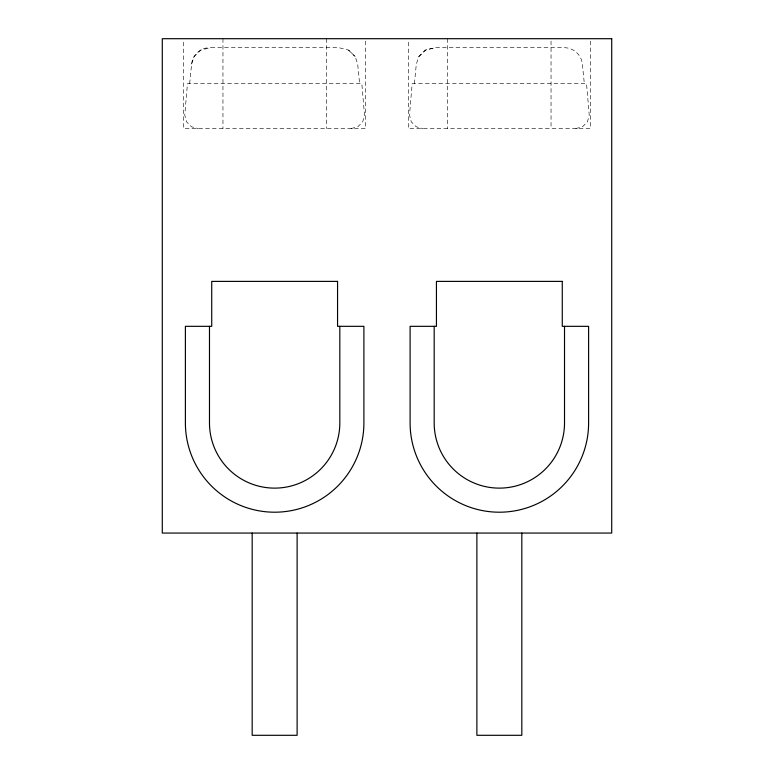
<?xml version="1.0" encoding="UTF-8"?>
<svg xmlns="http://www.w3.org/2000/svg" width="774" height="774" viewBox="0 0 774 774"><rect width="100%" height="100%" fill="white"/><g stroke="black" fill="none" stroke-linecap="round" stroke-linejoin="round"><path stroke-width="0.58" stroke-dasharray="3.87 2.9" d="M189.678 83.64L191.613 64.097L194.042 56.676L200.785 50.068L210.422 47.688L338.867 47.688L348.59 50.097L355.247 56.676L357.675 64.097L359.61 83.64M414.39 83.64L416.325 64.097L418.753 56.676L425.41 50.097L435.133 47.688L563.578 47.688A18.286 18.208 0 0 1 582.377 64.097L584.322 83.64M418.753 56.676L425.497 50.068L435.133 47.688M351.048 128.581L357.791 126.781L362.725 121.847L364.525 115.103L361.826 83.64L187.463 83.64L184.763 115.103L186.563 121.847L191.507 126.781L198.241 128.581M575.759 128.581L582.493 126.781L587.437 121.847L589.237 115.103L586.537 83.64L412.174 83.64L409.475 115.103L411.275 121.847L416.209 126.781L422.952 128.581M348.59 50.097L355.247 56.676M590.359 41.099L590.359 128.581L408.343 128.581L408.343 41.099M551.04 41.099L551.04 128.581M447.672 38.7L447.672 128.581M365.657 41.099L365.657 128.581L183.641 128.581L183.641 41.099M326.328 38.7L326.328 128.581M222.96 38.7L222.96 128.581M191.623 64.097A18.286 18.208 0 0 1 210.422 47.678"/><path stroke-width="1.16" d="M564.517 326.328L564.517 422.952A65.161 65.161 0 0 1 499.356 488.123A65.161 65.161 0 0 1 434.185 422.952L434.185 326.328M521.821 533.063L521.821 735.3L476.881 735.3L476.881 533.063M339.815 326.328L339.815 422.952A65.161 65.161 0 0 1 274.644 488.123A65.161 65.161 0 0 1 209.483 422.952L209.483 326.328M297.119 533.063L297.119 735.3L252.179 735.3L252.179 533.063M611.712 38.7L162.288 38.7L162.288 533.063L611.712 533.063L611.712 38.7M337.561 281.388L211.728 281.388L211.728 326.328L185.392 326.328L185.392 422.952A89.252 89.252 0 0 0 274.644 512.204A89.252 89.252 0 0 0 363.896 422.952L363.896 326.328L337.561 326.328L337.561 281.388M562.272 281.388L436.439 281.388L436.439 326.328L410.104 326.328L410.104 422.952A89.252 89.252 0 0 0 499.356 512.204A89.252 89.252 0 0 0 588.608 422.952L588.608 326.328L562.272 326.328L562.272 281.388"/></g></svg>
